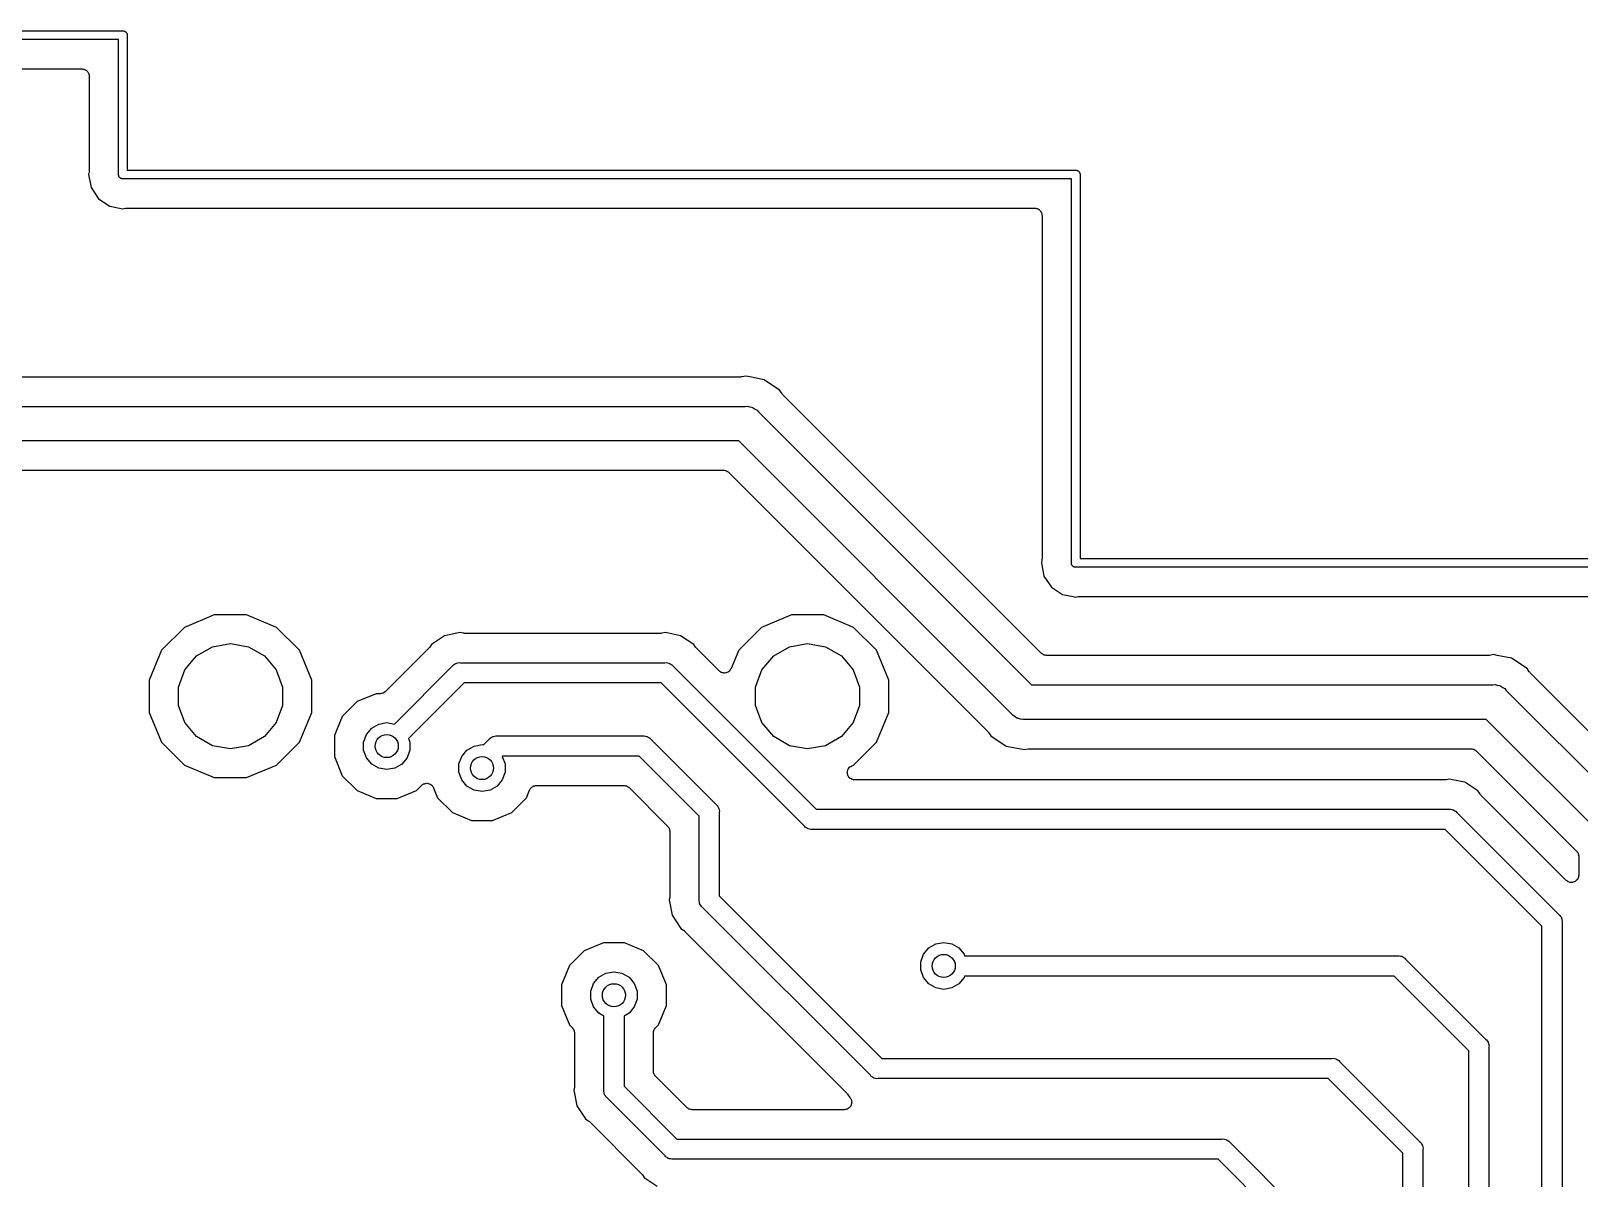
# Model space of a CAD drawing. Extents: x 51.7 to 143, y -96 to -37.9.
# Drawn here: x 82.35 to 109.18, y -57.78 to -37.9 of the extents above; entities that cross this region are included whole.
import ezdxf

# ---------------------------------------------------------------- set-up
doc = ezdxf.new("R2010")
doc.units = 0
doc.header["$MEASUREMENT"] = 0
doc.layers.add('BLACK', color=7, linetype='CONTINUOUS')

msp = doc.modelspace()

# ---------------------------------------------------------------- linework, layer by layer
at = {"layer": 'BLACK', "linetype": 'CONTINUOUS'}
for p, q in [((54.0954, -37.898), (83.9536, -37.898)), ((83.872, -38.048), (54.1069, -38.048)), ((83.872, -40.3926), (83.872, -38.048)), ((83.9536, -37.898), (83.9536, -37.898)), ((83.9536, -37.898), (83.9602, -37.898)), ((83.9602, -37.898), (83.9665, -37.9003)), ((83.9665, -37.9003), (83.973, -37.9014)), ((83.973, -37.9014), (83.9788, -37.9048)), ((83.9788, -37.9048), (83.9851, -37.907)), ((83.9851, -37.907), (83.9902, -37.9113)), ((83.9902, -37.9113), (83.996, -37.9147)), ((83.996, -37.9147), (84.0002, -37.9198)), ((84.0002, -37.9198), (84.0053, -37.924)), ((84.0053, -37.924), (84.0087, -37.9298)), ((84.0087, -37.9298), (84.013, -37.9349)), ((84.013, -37.9349), (84.0152, -37.9412)), ((84.0152, -37.9412), (84.0186, -37.947)), ((84.0186, -37.947), (84.0197, -37.9535)), ((84.0197, -37.9535), (84.022, -37.9598)), ((84.022, -37.9598), (84.022, -37.9664)), ((84.022, -37.9664), (84.022, -37.9664)), ((84.022, -37.9664), (84.022, -40.311)), ((56.6322, -38.556), (83.237, -38.556)), ((83.237, -38.556), (83.2479, -38.5579)), ((83.2479, -38.5579), (83.2591, -38.5579)), ((83.2591, -38.5579), (83.2695, -38.5617)), ((83.2695, -38.5617), (83.2804, -38.5637)), ((83.2804, -38.5637), (83.2901, -38.5692)), ((83.2901, -38.5692), (83.3005, -38.573)), ((83.3005, -38.573), (83.309, -38.5802)), ((83.309, -38.5802), (83.3186, -38.5857)), ((83.3186, -38.5857), (83.3258, -38.5942)), ((83.3258, -38.5942), (83.3343, -38.6014)), ((83.3343, -38.6014), (83.3398, -38.611)), ((83.3398, -38.611), (83.347, -38.6195)), ((83.347, -38.6195), (83.3508, -38.6299)), ((83.3508, -38.6299), (83.3563, -38.6396)), ((83.3563, -38.6396), (83.3583, -38.6505)), ((83.3583, -38.6505), (83.3621, -38.6609)), ((83.3621, -38.6609), (83.3621, -38.6721)), ((83.3621, -38.6721), (83.364, -38.683)), ((83.364, -38.683), (83.364, -40.3161)), ((83.3616, -40.3408), (83.3526, -40.386)), ((83.3526, -40.386), (83.3978, -40.6135)), ((83.3618, -40.3284), (83.3616, -40.3408)), ((83.364, -40.3161), (83.3618, -40.3284)), ((83.872, -40.3992), (83.872, -40.3926)), ((83.872, -40.3926), (83.872, -40.3926)), ((83.8743, -40.4055), (83.872, -40.3992)), ((83.8754, -40.412), (83.8743, -40.4055)), ((83.8788, -40.4178), (83.8754, -40.412)), ((83.881, -40.4241), (83.8788, -40.4178)), ((83.8853, -40.4292), (83.881, -40.4241)), ((83.8887, -40.435), (83.8853, -40.4292)), ((83.8938, -40.4392), (83.8887, -40.435)), ((83.898, -40.4443), (83.8938, -40.4392)), ((83.9038, -40.4477), (83.898, -40.4443)), ((83.9089, -40.452), (83.9038, -40.4477)), ((83.9152, -40.4542), (83.9089, -40.452)), ((83.921, -40.4576), (83.9152, -40.4542)), ((83.9275, -40.4587), (83.921, -40.4576)), ((83.9338, -40.461), (83.9275, -40.4587)), ((83.9404, -40.461), (83.9338, -40.461)), ((100.382, -40.461), (83.9404, -40.461)), ((83.9404, -40.461), (83.9404, -40.461)), ((84.022, -40.311), (100.464, -40.311)), ((100.382, -47.1038), (100.382, -40.461)), ((100.464, -40.311), (100.464, -40.311)), ((100.464, -40.311), (100.47, -40.311)), ((100.47, -40.311), (100.476, -40.3133)), ((100.476, -40.3133), (100.483, -40.3144)), ((100.483, -40.3144), (100.489, -40.3178)), ((100.489, -40.3178), (100.495, -40.32)), ((100.495, -40.32), (100.5, -40.3243)), ((100.5, -40.3243), (100.506, -40.3277)), ((100.506, -40.3277), (100.51, -40.3328)), ((100.51, -40.3328), (100.515, -40.337)), ((100.515, -40.337), (100.519, -40.3428)), ((100.519, -40.3428), (100.523, -40.3479)), ((100.523, -40.3479), (100.525, -40.3542)), ((100.525, -40.3542), (100.529, -40.36)), ((100.529, -40.36), (100.53, -40.3665)), ((100.53, -40.3665), (100.532, -40.3728)), ((100.532, -40.3728), (100.532, -40.3794)), ((100.532, -40.3794), (100.532, -40.3794)), ((100.532, -40.3794), (100.532, -47.042)), ((83.3978, -40.6135), (83.5267, -40.8063)), ((83.5267, -40.8063), (83.603, -40.8573)), ((83.603, -40.8573), (83.603, -40.8573)), ((83.603, -40.8573), (83.7195, -40.9352)), ((83.7195, -40.9352), (83.947, -40.9804)), ((83.947, -40.9804), (83.9921, -40.9714)), ((83.9921, -40.9714), (84.0046, -40.9712)), ((84.0046, -40.9712), (84.0169, -40.969)), ((84.0169, -40.969), (99.747, -40.969)), ((99.747, -40.969), (99.7579, -40.9709)), ((99.7579, -40.9709), (99.7691, -40.9709)), ((99.7691, -40.9709), (99.7795, -40.9747)), ((99.7795, -40.9747), (99.7904, -40.9767)), ((99.7904, -40.9767), (99.8001, -40.9822)), ((99.8001, -40.9822), (99.8105, -40.986)), ((99.8105, -40.986), (99.819, -40.9932)), ((99.819, -40.9932), (99.8286, -40.9987)), ((99.8286, -40.9987), (99.8358, -41.0072)), ((99.8358, -41.0072), (99.8443, -41.0144)), ((99.8443, -41.0144), (99.8498, -41.024)), ((99.8498, -41.024), (99.857, -41.0325)), ((99.857, -41.0325), (99.8608, -41.0429)), ((99.8608, -41.0429), (99.8663, -41.0526)), ((99.8663, -41.0526), (99.8683, -41.0635)), ((99.8683, -41.0635), (99.8721, -41.0739)), ((99.8721, -41.0739), (99.8721, -41.0851)), ((99.8721, -41.0851), (99.874, -41.096)), ((99.874, -41.096), (99.874, -47.0471)), ((94.6499, -43.896), (80.9486, -43.896)), ((94.6622, -43.8938), (94.6499, -43.896)), ((94.6747, -43.8936), (94.6622, -43.8938)), ((94.742, -43.8802), (94.6747, -43.8936)), ((94.8093, -43.8936), (94.742, -43.8802)), ((95.0573, -43.9429), (94.8093, -43.8936)), ((95.3245, -44.1215), (95.0573, -43.9429)), ((95.3627, -44.1785), (95.3245, -44.1215)), ((95.3713, -44.1875), (95.3627, -44.1785)), ((95.3785, -44.1978), (95.3713, -44.1875)), ((99.8655, -48.6848), (95.3785, -44.1978)), ((80.6663, -44.404), (94.7289, -44.404)), ((94.7289, -44.404), (94.7685, -44.4005)), ((94.7685, -44.4005), (94.807, -44.4108)), ((94.807, -44.4108), (94.8462, -44.4177)), ((94.8462, -44.4177), (94.8578, -44.4244)), ((94.8578, -44.4244), (94.8707, -44.4279)), ((94.8707, -44.4279), (94.9033, -44.4507)), ((94.9033, -44.4507), (94.9378, -44.4706)), ((94.9378, -44.4706), (94.9634, -44.5011)), ((94.9634, -44.5011), (99.6923, -49.23)), ((94.6177, -45.004), (80.6663, -45.004)), ((99.3466, -49.7329), (94.6177, -45.004)), ((80.9486, -45.512), (94.3547, -45.512)), ((94.3547, -45.512), (94.3602, -45.513)), ((94.3602, -45.513), (94.3658, -45.5125)), ((94.3658, -45.5125), (94.3818, -45.5168)), ((94.3818, -45.5168), (94.3981, -45.5197)), ((94.3981, -45.5197), (94.403, -45.5225)), ((94.403, -45.5225), (94.4084, -45.5239)), ((94.4084, -45.5239), (94.422, -45.5334)), ((94.422, -45.5334), (94.4363, -45.5417)), ((94.4363, -45.5417), (94.4399, -45.546)), ((94.4399, -45.546), (94.4445, -45.5492)), ((94.4445, -45.5492), (98.9315, -50.0362)), ((99.8716, -47.0718), (99.8626, -47.117)), ((99.8626, -47.117), (99.9078, -47.3445)), ((99.8718, -47.0594), (99.8716, -47.0718)), ((99.874, -47.0471), (99.8718, -47.0594)), ((100.382, -47.1302), (100.382, -47.1038)), ((100.384, -47.1365), (100.382, -47.1302)), ((100.385, -47.143), (100.384, -47.1365)), ((100.389, -47.1488), (100.385, -47.143)), ((100.391, -47.1551), (100.389, -47.1488)), ((100.395, -47.1602), (100.391, -47.1551)), ((100.399, -47.166), (100.395, -47.1602)), ((100.404, -47.1702), (100.399, -47.166)), ((100.408, -47.1753), (100.404, -47.1702)), ((100.414, -47.1787), (100.408, -47.1753)), ((100.419, -47.183), (100.414, -47.1787)), ((100.425, -47.1852), (100.419, -47.183)), ((100.431, -47.1886), (100.425, -47.1852)), ((100.438, -47.1897), (100.431, -47.1886)), ((100.444, -47.192), (100.438, -47.1897)), ((100.45, -47.192), (100.444, -47.192)), ((121.546, -47.192), (100.45, -47.192)), ((100.45, -47.192), (100.45, -47.192)), ((100.532, -47.042), (121.464, -47.042)), ((99.9078, -47.3445), (100.037, -47.5373)), ((100.037, -47.5373), (100.23, -47.6662)), ((100.23, -47.6662), (100.412, -47.7024)), ((100.412, -47.7024), (100.412, -47.7024)), ((100.412, -47.7024), (100.457, -47.7114)), ((100.457, -47.7114), (100.502, -47.7024)), ((100.502, -47.7024), (100.515, -47.7022)), ((100.515, -47.7022), (100.527, -47.7)), ((100.527, -47.7), (121.469, -47.7)), ((85.0134, -48.2344), (84.6174, -48.6304)), ((85.5309, -48.02), (85.0134, -48.2344)), ((86.0911, -48.02), (85.5309, -48.02)), ((86.6086, -48.2344), (86.0911, -48.02)), ((87.0046, -48.6304), (86.6086, -48.2344)), ((95.0134, -48.2344), (94.6174, -48.6304)), ((95.5309, -48.02), (95.0134, -48.2344)), ((96.0911, -48.02), (95.5309, -48.02)), ((96.6086, -48.2344), (96.0911, -48.02)), ((97.0046, -48.6304), (96.6086, -48.2344)), ((85.4984, -48.5692), (85.811, -48.5141)), ((85.811, -48.5141), (86.1236, -48.5692)), ((89.2966, -48.5296), (89.2654, -48.5762)), ((89.5225, -48.3786), (89.2966, -48.5296)), ((89.734, -48.3366), (89.5225, -48.3786)), ((89.789, -48.3256), (89.734, -48.3366)), ((89.734, -48.3366), (89.734, -48.3366)), ((89.844, -48.3366), (89.789, -48.3256)), ((89.8565, -48.3368), (89.844, -48.3366)), ((89.8688, -48.339), (89.8565, -48.3368)), ((93.2652, -48.339), (89.8688, -48.339)), ((93.2775, -48.3368), (93.2652, -48.339)), ((93.29, -48.3366), (93.2775, -48.3368)), ((93.345, -48.3256), (93.29, -48.3366)), ((93.4, -48.3366), (93.345, -48.3256)), ((93.6115, -48.3786), (93.4, -48.3366)), ((93.4, -48.3366), (93.4, -48.3366)), ((93.8374, -48.5296), (93.6115, -48.3786)), ((93.8686, -48.5762), (93.8374, -48.5296)), ((95.4984, -48.5692), (95.811, -48.5141)), ((95.811, -48.5141), (96.1236, -48.5692)), ((84.6174, -48.6304), (84.403, -49.1479)), ((85.0196, -48.9711), (85.2236, -48.7279)), ((85.2236, -48.7279), (85.4984, -48.5692)), ((86.1236, -48.5692), (86.3984, -48.7279)), ((86.3984, -48.7279), (86.6024, -48.9711)), ((87.219, -49.1479), (87.0046, -48.6304)), ((89.2496, -48.5955), (88.4983, -49.3468)), ((89.2568, -48.5852), (89.2496, -48.5955)), ((89.2654, -48.5762), (89.2568, -48.5852)), ((93.8772, -48.5852), (93.8686, -48.5762)), ((93.8844, -48.5955), (93.8772, -48.5852)), ((94.2785, -48.9896), (93.8844, -48.5955)), ((94.6174, -48.6304), (94.4856, -48.9484)), ((95.0196, -48.9711), (95.2236, -48.7279)), ((95.2236, -48.7279), (95.4984, -48.5692)), ((96.1236, -48.5692), (96.3984, -48.7279)), ((96.3984, -48.7279), (96.6024, -48.9711)), ((97.219, -49.1479), (97.0046, -48.6304)), ((99.8701, -48.688), (99.8655, -48.6848)), ((99.8737, -48.6923), (99.8701, -48.688)), ((99.888, -48.7006), (99.8737, -48.6923)), ((99.9016, -48.7101), (99.888, -48.7006)), ((99.907, -48.7115), (99.9016, -48.7101)), ((99.9119, -48.7143), (99.907, -48.7115)), ((99.9282, -48.7172), (99.9119, -48.7143)), ((99.9442, -48.7215), (99.9282, -48.7172)), ((99.9498, -48.721), (99.9442, -48.7215)), ((99.9553, -48.722), (99.9498, -48.721)), ((107.604, -48.722), (99.9553, -48.722)), ((107.616, -48.7198), (107.604, -48.722)), ((107.629, -48.7196), (107.616, -48.7198)), ((107.696, -48.7062), (107.629, -48.7196)), ((107.763, -48.7196), (107.696, -48.7062)), ((108.011, -48.7689), (107.763, -48.7196)), ((108.279, -48.9475), (108.011, -48.7689)), ((84.911, -49.2693), (85.0196, -48.9711)), ((86.6024, -48.9711), (86.711, -49.2693)), ((88.6539, -49.9096), (89.6599, -48.9037)), ((89.6599, -48.9037), (89.6748, -48.8859)), ((89.6748, -48.8859), (89.6949, -48.8743)), ((89.6949, -48.8743), (89.7139, -48.861)), ((89.7139, -48.861), (89.7215, -48.8589)), ((89.7215, -48.8589), (89.7282, -48.855)), ((89.7282, -48.855), (89.7511, -48.851)), ((89.7511, -48.851), (89.7735, -48.845)), ((89.7735, -48.845), (89.7966, -48.847)), ((89.7966, -48.847), (93.3374, -48.847)), ((93.3374, -48.847), (93.3605, -48.845)), ((93.3605, -48.845), (93.3829, -48.851)), ((93.3829, -48.851), (93.4058, -48.855)), ((93.4058, -48.855), (93.4125, -48.8589)), ((93.4125, -48.8589), (93.4201, -48.861)), ((93.4201, -48.861), (93.4391, -48.8743)), ((93.4391, -48.8743), (93.4592, -48.8859)), ((93.4592, -48.8859), (93.4741, -48.9037)), ((93.4741, -48.9037), (95.9575, -51.387)), ((94.2899, -48.9976), (94.2785, -48.9896)), ((94.3001, -49.0069), (94.2899, -48.9976)), ((94.3078, -49.0101), (94.3001, -49.0069)), ((94.3146, -49.0149), (94.3078, -49.0101)), ((94.328, -49.0185), (94.3146, -49.0149)), ((94.3408, -49.0238), (94.328, -49.0185)), ((94.3492, -49.0242), (94.3408, -49.0238)), ((94.3572, -49.0263), (94.3492, -49.0242)), ((94.3711, -49.0251), (94.3572, -49.0263)), ((94.3849, -49.0257), (94.3711, -49.0251)), ((94.3929, -49.0232), (94.3849, -49.0257)), ((94.4012, -49.0225), (94.3929, -49.0232)), ((94.4137, -49.0166), (94.4012, -49.0225)), ((94.427, -49.0125), (94.4137, -49.0166)), ((94.4336, -49.0074), (94.427, -49.0125)), ((94.4412, -49.0038), (94.4336, -49.0074)), ((94.451, -48.994), (94.4412, -49.0038)), ((94.4619, -48.9856), (94.451, -48.994)), ((94.4664, -48.9786), (94.4619, -48.9856)), ((94.4723, -48.9726), (94.4664, -48.9786)), ((94.4782, -48.9601), (94.4723, -48.9726)), ((94.4856, -48.9484), (94.4782, -48.9601)), ((94.911, -49.2693), (95.0196, -48.9711)), ((96.6024, -48.9711), (96.711, -49.2693)), ((108.317, -49.0045), (108.279, -48.9475)), ((108.325, -49.0135), (108.317, -49.0045)), ((108.332, -49.0238), (108.325, -49.0135)), ((110.483, -51.1748), (108.332, -49.0238)), ((84.403, -49.1479), (84.403, -49.7081)), ((84.911, -49.5867), (84.911, -49.2693)), ((86.711, -49.2693), (86.711, -49.5867)), ((87.219, -49.7081), (87.219, -49.1479)), ((88.4901, -49.3543), (88.4757, -49.3626)), ((88.4937, -49.35), (88.4901, -49.3543)), ((88.4983, -49.3468), (88.4937, -49.35)), ((89.8615, -49.197), (88.8971, -50.1614)), ((93.2725, -49.197), (89.8615, -49.197)), ((95.7559, -51.6804), (93.2725, -49.197)), ((94.911, -49.5867), (94.911, -49.2693)), ((96.711, -49.2693), (96.711, -49.5867)), ((97.219, -49.7081), (97.219, -49.1479)), ((99.6923, -49.23), (107.683, -49.23)), ((107.683, -49.23), (107.723, -49.2265)), ((107.723, -49.2265), (107.761, -49.2368)), ((107.761, -49.2368), (107.8, -49.2437)), ((107.8, -49.2437), (107.812, -49.2504)), ((107.812, -49.2504), (107.825, -49.2539)), ((107.825, -49.2539), (107.857, -49.2767)), ((107.857, -49.2767), (107.892, -49.2966)), ((107.892, -49.2966), (107.917, -49.3271)), ((107.917, -49.3271), (110.185, -51.5946)), ((85.0196, -49.8849), (84.911, -49.5867)), ((86.711, -49.5867), (86.6024, -49.8849)), ((88.0047, -49.5222), (87.7492, -49.7777)), ((88.3384, -49.384), (88.0047, -49.5222)), ((88.4085, -49.384), (88.3384, -49.384)), ((88.414, -49.383), (88.4085, -49.384)), ((88.4196, -49.3835), (88.414, -49.383)), ((88.4356, -49.3792), (88.4196, -49.3835)), ((88.4519, -49.3763), (88.4356, -49.3792)), ((88.4568, -49.3735), (88.4519, -49.3763)), ((88.4622, -49.3721), (88.4568, -49.3735)), ((88.4757, -49.3626), (88.4622, -49.3721)), ((95.0196, -49.8849), (94.911, -49.5867)), ((96.711, -49.5867), (96.6024, -49.8849)), ((84.403, -49.7081), (84.6174, -50.2256)), ((85.2236, -50.1281), (85.0196, -49.8849)), ((86.6024, -49.8849), (86.3984, -50.1281)), ((87.0046, -50.2256), (87.219, -49.7081)), ((87.7492, -49.7777), (87.611, -50.1114)), ((88.3801, -49.9103), (88.519, -49.8858)), ((88.519, -49.8858), (88.6539, -49.9096)), ((95.2236, -50.1281), (95.0196, -49.8849)), ((96.6024, -49.8849), (96.3984, -50.1281)), ((97.0046, -50.2256), (97.219, -49.7081)), ((99.3722, -49.7634), (99.3466, -49.7329)), ((99.4067, -49.7833), (99.3722, -49.7634)), ((99.4393, -49.8061), (99.4067, -49.7833)), ((99.4522, -49.8096), (99.4393, -49.8061)), ((99.4638, -49.8163), (99.4522, -49.8096)), ((99.503, -49.8232), (99.4638, -49.8163)), ((99.5414, -49.8335), (99.503, -49.8232)), ((99.5811, -49.83), (99.5414, -49.8335)), ((107.572, -49.83), (99.5811, -49.83)), ((109.682, -51.9403), (107.572, -49.83)), ((85.4984, -50.2868), (85.2236, -50.1281)), ((86.3984, -50.1281), (86.1236, -50.2868)), ((87.611, -50.1114), (87.611, -50.4726)), ((88.119, -50.2215), (88.1672, -50.0889)), ((88.1672, -50.0889), (88.2579, -49.9809)), ((88.2579, -49.9809), (88.3801, -49.9103)), ((88.8971, -50.1614), (88.919, -50.2215)), ((90.2949, -50.1737), (90.3098, -50.1559)), ((90.3098, -50.1559), (90.3299, -50.1443)), ((90.3299, -50.1443), (90.3489, -50.131)), ((90.3489, -50.131), (90.3565, -50.1289)), ((90.3565, -50.1289), (90.3632, -50.125)), ((90.3632, -50.125), (90.3861, -50.121)), ((90.3861, -50.121), (90.4085, -50.115)), ((90.4085, -50.115), (90.4316, -50.117)), ((90.4316, -50.117), (92.9564, -50.117)), ((92.9564, -50.117), (92.9795, -50.115)), ((92.9795, -50.115), (93.0019, -50.121)), ((93.0019, -50.121), (93.0248, -50.125)), ((93.0248, -50.125), (93.0315, -50.1289)), ((93.0315, -50.1289), (93.0391, -50.131)), ((93.0391, -50.131), (93.0581, -50.1443)), ((93.0581, -50.1443), (93.0782, -50.1559)), ((93.0782, -50.1559), (93.0931, -50.1737)), ((95.4984, -50.2868), (95.2236, -50.1281)), ((96.3984, -50.1281), (96.1236, -50.2868)), ((98.9315, -50.0362), (98.9387, -50.0465)), ((98.9387, -50.0465), (98.9473, -50.0555)), ((98.9473, -50.0555), (98.9855, -50.1125)), ((98.9855, -50.1125), (99.2357, -50.2797)), ((84.6174, -50.2256), (85.0134, -50.6216)), ((85.811, -50.3419), (85.4984, -50.2868)), ((86.1236, -50.2868), (85.811, -50.3419)), ((86.6086, -50.6216), (87.0046, -50.2256)), ((88.119, -50.3625), (88.119, -50.2215)), ((88.1672, -50.4951), (88.119, -50.3625)), ((88.919, -50.3625), (88.8708, -50.4951)), ((88.919, -50.2215), (88.919, -50.3625)), ((89.8182, -50.4699), (89.9089, -50.3619)), ((89.9089, -50.3619), (90.0311, -50.2913)), ((90.0311, -50.2913), (90.17, -50.2668)), ((90.17, -50.2668), (90.1969, -50.2716)), ((90.1969, -50.2716), (90.2949, -50.1737)), ((93.0931, -50.1737), (94.2253, -51.3059)), ((95.811, -50.3419), (95.4984, -50.2868)), ((96.1236, -50.2868), (95.811, -50.3419)), ((96.6086, -50.6216), (97.0046, -50.2256)), ((99.2357, -50.2797), (99.2527, -50.2911)), ((99.2527, -50.2911), (99.568, -50.3538)), ((99.568, -50.3538), (99.6353, -50.3404)), ((99.6353, -50.3404), (99.6478, -50.3402)), ((99.6478, -50.3402), (99.6601, -50.338)), ((99.6601, -50.338), (107.309, -50.338)), ((107.309, -50.338), (107.314, -50.339)), ((107.314, -50.339), (107.32, -50.3385)), ((107.32, -50.3385), (107.336, -50.3428)), ((107.336, -50.3428), (107.352, -50.3457)), ((107.352, -50.3457), (107.357, -50.3485)), ((107.357, -50.3485), (107.362, -50.3499)), ((107.362, -50.3499), (107.376, -50.3594)), ((107.376, -50.3594), (107.39, -50.3677)), ((107.39, -50.3677), (107.394, -50.372)), ((107.394, -50.372), (107.399, -50.3752)), ((107.399, -50.3752), (109.137, -52.1135)), ((85.0134, -50.6216), (85.5309, -50.836)), ((86.0911, -50.836), (86.6086, -50.6216)), ((87.611, -50.4726), (87.7492, -50.8063)), ((88.2579, -50.6031), (88.1672, -50.4951)), ((88.3801, -50.6737), (88.2579, -50.6031)), ((88.519, -50.6982), (88.3801, -50.6737)), ((88.6579, -50.6737), (88.519, -50.6982)), ((88.7801, -50.6031), (88.6579, -50.6737)), ((88.8708, -50.4951), (88.7801, -50.6031)), ((89.77, -50.6025), (89.8182, -50.4699)), ((89.77, -50.7435), (89.77, -50.6025)), ((92.8915, -50.467), (90.5193, -50.467)), ((90.5193, -50.467), (90.5218, -50.4699)), ((90.5218, -50.4699), (90.57, -50.6025)), ((90.57, -50.6025), (90.57, -50.7435)), ((93.932, -51.5075), (92.8915, -50.467)), ((96.5073, -50.7118), (96.5131, -50.6934)), ((96.5131, -50.6934), (96.5148, -50.6911)), ((96.5148, -50.6911), (96.5157, -50.6885)), ((96.5157, -50.6885), (96.5282, -50.6737)), ((96.5282, -50.6737), (96.5399, -50.6584)), ((96.5399, -50.6584), (96.5423, -50.6569)), ((96.5423, -50.6569), (96.5441, -50.6547)), ((96.5441, -50.6547), (96.5608, -50.6451)), ((96.5608, -50.6451), (96.5771, -50.6347)), ((96.5771, -50.6347), (96.6086, -50.6216)), ((85.5309, -50.836), (86.0911, -50.836)), ((87.7492, -50.8063), (88.0047, -51.0618)), ((89.1216, -50.9735), (89.1329, -50.9656)), ((89.1329, -50.9656), (89.1432, -50.9562)), ((89.1432, -50.9562), (89.1509, -50.953)), ((89.1509, -50.953), (89.1577, -50.9482)), ((89.1577, -50.9482), (89.1711, -50.9446)), ((89.1711, -50.9446), (89.1839, -50.9393)), ((89.1839, -50.9393), (89.1923, -50.939)), ((89.1923, -50.939), (89.2003, -50.9368)), ((89.2003, -50.9368), (89.2141, -50.938)), ((89.2141, -50.938), (89.228, -50.9374)), ((89.228, -50.9374), (89.2359, -50.9399)), ((89.2359, -50.9399), (89.2443, -50.9406)), ((89.2443, -50.9406), (89.2568, -50.9465)), ((89.2568, -50.9465), (89.27, -50.9507)), ((89.27, -50.9507), (89.2767, -50.9558)), ((89.2767, -50.9558), (89.2842, -50.9593)), ((89.2842, -50.9593), (89.294, -50.9691)), ((89.8182, -50.8761), (89.77, -50.7435)), ((89.9089, -50.9841), (89.8182, -50.8761)), ((90.5218, -50.8761), (90.4311, -50.9841)), ((90.57, -50.7435), (90.5218, -50.8761)), ((96.4998, -50.7354), (96.5007, -50.7328)), ((96.5007, -50.7547), (96.4998, -50.7354)), ((96.5007, -50.7299), (96.5073, -50.7118)), ((96.5007, -50.7328), (96.5007, -50.7299)), ((96.5007, -50.7741), (96.5007, -50.7547)), ((96.5016, -50.7767), (96.5007, -50.7741)), ((96.5017, -50.7795), (96.5016, -50.7767)), ((96.5091, -50.7974), (96.5017, -50.7795)), ((96.5157, -50.8155), (96.5091, -50.7974)), ((96.5175, -50.8176), (96.5157, -50.8155)), ((96.5186, -50.8202), (96.5175, -50.8176)), ((96.5317, -50.8345), (96.5186, -50.8202)), ((96.5441, -50.8493), (96.5317, -50.8345)), ((96.5465, -50.8507), (96.5441, -50.8493)), ((96.5484, -50.8528), (96.5465, -50.8507)), ((96.5655, -50.8617), (96.5484, -50.8528)), ((96.5823, -50.8713), (96.5655, -50.8617)), ((96.5851, -50.8718), (96.5823, -50.8713)), ((96.5875, -50.8731), (96.5851, -50.8718)), ((96.6067, -50.8756), (96.5875, -50.8731)), ((96.6257, -50.879), (96.6067, -50.8756)), ((106.854, -50.879), (96.6257, -50.879)), ((106.867, -50.8768), (106.854, -50.879)), ((106.879, -50.8766), (106.867, -50.8768)), ((106.934, -50.8656), (106.879, -50.8766)), ((106.989, -50.8766), (106.934, -50.8656)), ((107.2, -50.9186), (106.989, -50.8766)), ((106.989, -50.8766), (106.989, -50.8766)), ((107.426, -51.0696), (107.2, -50.9186)), ((88.0047, -51.0618), (88.3384, -51.2)), ((88.3384, -51.2), (88.6996, -51.2)), ((88.6996, -51.2), (89.0333, -51.0618)), ((89.0333, -51.0618), (89.1216, -50.9735)), ((89.294, -50.9691), (89.305, -50.9775)), ((89.305, -50.9775), (89.3095, -50.9846)), ((89.3095, -50.9846), (89.3154, -50.9905)), ((89.3154, -50.9905), (89.3213, -51.003)), ((89.3213, -51.003), (89.3287, -51.0147)), ((89.3287, -51.0147), (89.4002, -51.1873)), ((89.4002, -51.1873), (89.6557, -51.4428)), ((90.0311, -51.0547), (89.9089, -50.9841)), ((90.17, -51.0792), (90.0311, -51.0547)), ((90.3089, -51.0547), (90.17, -51.0792)), ((90.4311, -50.9841), (90.3089, -51.0547)), ((90.6843, -51.4428), (90.9398, -51.1873)), ((90.9398, -51.1873), (90.9952, -51.0534)), ((90.9952, -51.0534), (90.9997, -51.0464)), ((90.9997, -51.0464), (91.0026, -51.0385)), ((91.0026, -51.0385), (91.0115, -51.0279)), ((91.0115, -51.0279), (91.0189, -51.0162)), ((91.0189, -51.0162), (91.0256, -51.0111)), ((91.0256, -51.0111), (91.0309, -51.0047)), ((91.0309, -51.0047), (91.0429, -50.9978)), ((91.0429, -50.9978), (91.0539, -50.9893)), ((91.0539, -50.9893), (91.0619, -50.9868)), ((91.0619, -50.9868), (91.0691, -50.9827)), ((91.0691, -50.9827), (91.0828, -50.9803)), ((91.0828, -50.9803), (91.096, -50.9761)), ((91.096, -50.9761), (91.1043, -50.9765)), ((91.1043, -50.9765), (91.1126, -50.975)), ((91.1126, -50.975), (92.6285, -50.975)), ((92.6285, -50.975), (92.634, -50.976)), ((92.634, -50.976), (92.6396, -50.9755)), ((92.6396, -50.9755), (92.6556, -50.9798)), ((92.6556, -50.9798), (92.6719, -50.9827)), ((92.6719, -50.9827), (92.6768, -50.9855)), ((92.6768, -50.9855), (92.6822, -50.9869)), ((92.6822, -50.9869), (92.6957, -50.9964)), ((92.6957, -50.9964), (92.7101, -51.0047)), ((92.7101, -51.0047), (92.7137, -51.009)), ((92.7137, -51.009), (92.7183, -51.0122)), ((92.7183, -51.0122), (93.3868, -51.6807)), ((107.458, -51.1162), (107.426, -51.0696)), ((107.466, -51.1252), (107.458, -51.1162)), ((107.473, -51.1355), (107.466, -51.1252)), ((108.957, -52.6193), (107.473, -51.1355)), ((89.6557, -51.4428), (89.9894, -51.581)), ((90.3506, -51.581), (90.6843, -51.4428)), ((94.2253, -51.3059), (94.2431, -51.3208)), ((94.2431, -51.3208), (94.2547, -51.3409)), ((94.2547, -51.3409), (94.268, -51.3599)), ((94.268, -51.3599), (94.2701, -51.3675)), ((94.2701, -51.3675), (94.274, -51.3742)), ((94.274, -51.3742), (94.278, -51.3971)), ((94.278, -51.3971), (94.284, -51.4195)), ((94.284, -51.4195), (94.282, -51.4426)), ((94.282, -51.4426), (94.282, -52.8865)), ((95.9575, -51.387), (106.926, -51.387)), ((106.926, -51.387), (106.949, -51.385)), ((106.949, -51.385), (106.972, -51.391)), ((106.972, -51.391), (106.995, -51.395)), ((106.995, -51.395), (107.002, -51.3989)), ((107.002, -51.3989), (107.009, -51.401)), ((107.009, -51.401), (107.028, -51.4143)), ((107.028, -51.4143), (107.048, -51.4259)), ((107.048, -51.4259), (107.063, -51.4437)), ((107.063, -51.4437), (108.83, -53.2109)), ((89.9894, -51.581), (90.3506, -51.581)), ((93.3868, -51.6807), (93.39, -51.6853)), ((93.39, -51.6853), (93.3943, -51.6889)), ((93.3943, -51.6889), (93.4026, -51.7032)), ((93.4026, -51.7032), (93.4121, -51.7168)), ((93.4121, -51.7168), (93.4135, -51.7222)), ((93.4135, -51.7222), (93.4163, -51.7271)), ((93.4163, -51.7271), (93.4192, -51.7434)), ((93.4192, -51.7434), (93.4235, -51.7594)), ((93.4235, -51.7594), (93.423, -51.765)), ((93.423, -51.765), (93.424, -51.7705)), ((93.424, -51.7705), (93.424, -52.8792)), ((93.932, -52.9514), (93.932, -51.5075)), ((95.7708, -51.6981), (95.7559, -51.6804)), ((95.7909, -51.7097), (95.7708, -51.6981)), ((95.8099, -51.723), (95.7909, -51.7097)), ((95.8175, -51.7251), (95.8099, -51.723)), ((95.8242, -51.729), (95.8175, -51.7251)), ((95.8471, -51.733), (95.8242, -51.729)), ((95.8695, -51.739), (95.8471, -51.733)), ((95.8926, -51.737), (95.8695, -51.739)), ((106.862, -51.737), (95.8926, -51.737)), ((108.537, -53.4125), (106.862, -51.737)), ((109.137, -52.1135), (109.14, -52.1181)), ((109.14, -52.1181), (109.144, -52.1217)), ((109.144, -52.1217), (109.153, -52.136)), ((109.153, -52.136), (109.162, -52.1496)), ((109.162, -52.1496), (109.164, -52.155)), ((109.164, -52.155), (109.166, -52.1599)), ((109.166, -52.1599), (109.169, -52.1762)), ((109.169, -52.1762), (109.174, -52.1922)), ((109.174, -52.1922), (109.173, -52.1978)), ((109.173, -52.1978), (109.174, -52.2033)), ((109.174, -52.2033), (109.174, -52.5295)), ((109.166, -52.5729), (109.158, -52.5873)), ((109.167, -52.5674), (109.166, -52.5729)), ((109.17, -52.5624), (109.167, -52.5674)), ((109.171, -52.5458), (109.17, -52.5624)), ((109.174, -52.5295), (109.171, -52.5458)), ((108.971, -52.6288), (108.957, -52.6193)), ((108.984, -52.6395), (108.971, -52.6288)), ((108.989, -52.6414), (108.984, -52.6395)), ((108.993, -52.6446), (108.989, -52.6414)), ((109.009, -52.6489), (108.993, -52.6446)), ((109.025, -52.6546), (109.009, -52.6489)), ((109.031, -52.6546), (109.025, -52.6546)), ((109.036, -52.656), (109.031, -52.6546)), ((109.052, -52.6546), (109.036, -52.656)), ((109.069, -52.6546), (109.052, -52.6546)), ((109.074, -52.6526), (109.069, -52.6546)), ((109.08, -52.6522), (109.074, -52.6526)), ((109.095, -52.6451), (109.08, -52.6522)), ((109.111, -52.6395), (109.095, -52.6451)), ((109.115, -52.6359), (109.111, -52.6395)), ((109.12, -52.6335), (109.115, -52.6359)), ((109.132, -52.6218), (109.12, -52.6335)), ((109.144, -52.6111), (109.132, -52.6218)), ((109.147, -52.6063), (109.144, -52.6111)), ((109.151, -52.6023), (109.147, -52.6063)), ((109.158, -52.5873), (109.151, -52.6023)), ((93.4216, -52.904), (93.4106, -52.959)), ((93.4106, -52.959), (93.4216, -53.014)), ((93.4218, -52.8915), (93.4216, -52.904)), ((93.4216, -53.014), (93.4216, -53.014)), ((93.4216, -53.014), (93.4636, -53.2255)), ((93.424, -52.8792), (93.4218, -52.8915)), ((93.93, -52.9745), (93.932, -52.9514)), ((93.936, -52.9969), (93.93, -52.9745)), ((93.94, -53.0198), (93.936, -52.9969)), ((93.9439, -53.0265), (93.94, -53.0198)), ((93.946, -53.0341), (93.9439, -53.0265)), ((93.9593, -53.0531), (93.946, -53.0341)), ((93.9709, -53.0732), (93.9593, -53.0531)), ((93.9887, -53.0881), (93.9709, -53.0732)), ((96.8989, -55.9983), (93.9887, -53.0881)), ((94.282, -52.8865), (97.1005, -55.705)), ((93.4636, -53.2255), (93.6146, -53.4514)), ((108.83, -53.2109), (108.848, -53.2258)), ((108.848, -53.2258), (108.86, -53.2459)), ((108.86, -53.2459), (108.873, -53.2649)), ((108.873, -53.2649), (108.875, -53.2725)), ((108.875, -53.2725), (108.879, -53.2792)), ((108.879, -53.2792), (108.883, -53.3021)), ((108.883, -53.3021), (108.889, -53.3245)), ((108.889, -53.3245), (108.887, -53.3476)), ((108.887, -53.3476), (108.887, -76.2545)), ((93.6146, -53.4514), (93.6612, -53.4826)), ((93.6612, -53.4826), (93.6702, -53.4912)), ((93.6702, -53.4912), (93.6805, -53.4984)), ((93.6805, -53.4984), (96.4886, -56.3065)), ((108.537, -76.3194), (108.537, -53.4125)), ((91.9417, -53.8402), (91.6862, -54.0957)), ((92.2754, -53.702), (91.9417, -53.8402)), ((92.6366, -53.702), (92.2754, -53.702)), ((92.9703, -53.8402), (92.6366, -53.702)), ((93.2258, -54.0957), (92.9703, -53.8402)), ((97.771, -54.0315), (97.8192, -53.8989)), ((97.8192, -53.8989), (97.9099, -53.7909)), ((97.9099, -53.7909), (98.0321, -53.7203)), ((98.0321, -53.7203), (98.171, -53.6958)), ((98.171, -53.6958), (98.3099, -53.7203)), ((98.3099, -53.7203), (98.4321, -53.7909)), ((98.4321, -53.7909), (98.5228, -53.8989)), ((98.5228, -53.8989), (98.533, -53.927)), ((91.6862, -54.0957), (91.548, -54.4294)), ((93.364, -54.4294), (93.2258, -54.0957)), ((97.771, -54.1725), (97.771, -54.0315)), ((97.8192, -54.3051), (97.771, -54.1725)), ((98.533, -53.927), (106.037, -53.927)), ((106.037, -53.927), (106.06, -53.925)), ((106.06, -53.925), (106.083, -53.931)), ((106.083, -53.931), (106.106, -53.935)), ((106.106, -53.935), (106.113, -53.9389)), ((106.113, -53.9389), (106.12, -53.941)), ((106.12, -53.941), (106.139, -53.9543)), ((106.139, -53.9543), (106.159, -53.9659)), ((106.159, -53.9659), (106.174, -53.9837)), ((106.174, -53.9837), (107.56, -55.3699)), ((91.548, -54.4294), (91.548, -54.7906)), ((92.056, -54.5395), (92.1042, -54.4069)), ((92.1042, -54.4069), (92.1949, -54.2989)), ((92.1949, -54.2989), (92.3171, -54.2283)), ((92.3171, -54.2283), (92.456, -54.2038)), ((92.456, -54.2038), (92.5949, -54.2283)), ((92.5949, -54.2283), (92.7171, -54.2989)), ((92.7171, -54.2989), (92.8078, -54.4069)), ((92.8078, -54.4069), (92.856, -54.5395)), ((93.364, -54.7906), (93.364, -54.4294)), ((97.9099, -54.4131), (97.8192, -54.3051)), ((98.0321, -54.4837), (97.9099, -54.4131)), ((98.4321, -54.4131), (98.3099, -54.4837)), ((98.5228, -54.3051), (98.4321, -54.4131)), ((98.533, -54.277), (98.5228, -54.3051)), ((105.973, -54.277), (98.533, -54.277)), ((107.267, -55.5715), (105.973, -54.277)), ((92.056, -54.6805), (92.056, -54.5395)), ((92.1042, -54.8131), (92.056, -54.6805)), ((92.856, -54.6805), (92.8078, -54.8131)), ((92.856, -54.5395), (92.856, -54.6805)), ((98.171, -54.5082), (98.0321, -54.4837)), ((98.3099, -54.4837), (98.171, -54.5082)), ((91.548, -54.7906), (91.6862, -55.1243)), ((92.1949, -54.9211), (92.1042, -54.8131)), ((92.281, -54.9708), (92.1949, -54.9211)), ((92.281, -56.2534), (92.281, -54.9708)), ((92.7171, -54.9211), (92.631, -54.9708)), ((92.631, -54.9708), (92.631, -56.1885)), ((92.8078, -54.8131), (92.7171, -54.9211)), ((93.2258, -55.1243), (93.364, -54.7906)), ((91.6862, -55.1243), (91.7358, -55.1739)), ((91.7358, -55.1739), (91.739, -55.1785)), ((91.739, -55.1785), (91.7433, -55.1821)), ((91.7433, -55.1821), (91.7516, -55.1965)), ((91.7516, -55.1965), (91.7611, -55.21)), ((91.7611, -55.21), (91.7625, -55.2154)), ((91.7625, -55.2154), (91.7653, -55.2203)), ((91.7653, -55.2203), (91.7682, -55.2366)), ((91.7682, -55.2366), (91.7725, -55.2526)), ((91.7725, -55.2526), (91.772, -55.2582)), ((91.772, -55.2582), (91.773, -55.2637)), ((93.139, -55.2637), (93.14, -55.2582)), ((93.1395, -55.2526), (93.1438, -55.2366)), ((93.14, -55.2582), (93.1395, -55.2526)), ((93.1438, -55.2366), (93.1467, -55.2203)), ((93.1467, -55.2203), (93.1495, -55.2154)), ((93.1495, -55.2154), (93.1509, -55.21)), ((93.1509, -55.21), (93.1604, -55.1964)), ((93.1604, -55.1964), (93.1687, -55.1821)), ((93.1687, -55.1821), (93.173, -55.1785)), ((93.173, -55.1785), (93.1762, -55.1739)), ((93.1762, -55.1739), (93.2258, -55.1243)), ((91.773, -55.2637), (91.773, -56.1812)), ((93.139, -55.9255), (93.139, -55.2637)), ((107.56, -55.3699), (107.578, -55.3848)), ((107.578, -55.3848), (107.59, -55.4049)), ((107.59, -55.4049), (107.603, -55.4239)), ((107.603, -55.4239), (107.605, -55.4315)), ((107.605, -55.4315), (107.609, -55.4382)), ((107.609, -55.4382), (107.613, -55.4611)), ((107.613, -55.4611), (107.619, -55.4835)), ((107.619, -55.4835), (107.617, -55.5066)), ((107.617, -55.5066), (107.617, -77.1435)), ((97.1005, -55.705), (104.894, -55.705)), ((104.894, -55.705), (104.917, -55.703)), ((104.917, -55.703), (104.94, -55.709)), ((104.94, -55.709), (104.963, -55.713)), ((104.963, -55.713), (104.97, -55.7169)), ((104.97, -55.7169), (104.977, -55.719)), ((104.977, -55.719), (104.996, -55.7323)), ((104.996, -55.7323), (105.016, -55.7439)), ((105.016, -55.7439), (105.031, -55.7617)), ((105.031, -55.7617), (106.417, -57.1479)), ((107.267, -77.2084), (107.267, -55.5715)), ((93.14, -55.931), (93.139, -55.9255)), ((93.1395, -55.9366), (93.14, -55.931)), ((93.1438, -55.9526), (93.1395, -55.9366)), ((93.1467, -55.9689), (93.1438, -55.9526)), ((93.1495, -55.9738), (93.1467, -55.9689)), ((93.1509, -55.9792), (93.1495, -55.9738)), ((93.1604, -55.9927), (93.1509, -55.9792)), ((93.1687, -56.0071), (93.1604, -55.9927)), ((93.173, -56.0107), (93.1687, -56.0071)), ((93.1762, -56.0153), (93.173, -56.0107)), ((93.7177, -56.5568), (93.1762, -56.0153)), ((96.9138, -56.0161), (96.8989, -55.9983)), ((96.9339, -56.0277), (96.9138, -56.0161)), ((96.9529, -56.041), (96.9339, -56.0277)), ((96.9605, -56.0431), (96.9529, -56.041)), ((96.9672, -56.047), (96.9605, -56.0431)), ((96.9901, -56.051), (96.9672, -56.047)), ((97.0125, -56.057), (96.9901, -56.051)), ((97.0356, -56.055), (97.0125, -56.057)), ((104.83, -56.055), (97.0356, -56.055)), ((106.124, -57.3495), (104.83, -56.055)), ((91.7706, -56.206), (91.7596, -56.261)), ((91.7596, -56.261), (91.7706, -56.316)), ((91.7708, -56.1935), (91.7706, -56.206)), ((91.7706, -56.316), (91.7706, -56.316)), ((91.7706, -56.316), (91.8126, -56.5275)), ((91.773, -56.1812), (91.7708, -56.1935)), ((92.279, -56.2765), (92.281, -56.2534)), ((92.285, -56.2989), (92.279, -56.2765)), ((92.289, -56.3218), (92.285, -56.2989)), ((92.2929, -56.3285), (92.289, -56.3218)), ((92.295, -56.3361), (92.2929, -56.3285)), ((92.631, -56.1885), (93.5445, -57.102)), ((96.4886, -56.3065), (96.4958, -56.3168)), ((96.4958, -56.3168), (96.5044, -56.3258)), ((96.5044, -56.3258), (96.5444, -56.3856)), ((91.8126, -56.5275), (91.9636, -56.7534)), ((92.3083, -56.3551), (92.295, -56.3361)), ((92.3199, -56.3752), (92.3083, -56.3551)), ((92.3377, -56.3901), (92.3199, -56.3752)), ((93.3429, -57.3953), (92.3377, -56.3901)), ((93.7223, -56.56), (93.7177, -56.5568)), ((93.7259, -56.5643), (93.7223, -56.56)), ((93.7403, -56.5726), (93.7259, -56.5643)), ((93.7538, -56.5821), (93.7403, -56.5726)), ((93.7592, -56.5835), (93.7538, -56.5821)), ((93.7641, -56.5863), (93.7592, -56.5835)), ((93.7804, -56.5892), (93.7641, -56.5863)), ((93.7964, -56.5935), (93.7804, -56.5892)), ((93.802, -56.593), (93.7964, -56.5935)), ((93.8075, -56.594), (93.802, -56.593)), ((96.4485, -56.594), (93.8075, -56.594)), ((96.4554, -56.5928), (96.4485, -56.594)), ((96.4624, -56.5932), (96.4554, -56.5928)), ((96.477, -56.589), (96.4624, -56.5932)), ((96.492, -56.5863), (96.477, -56.589)), ((96.498, -56.5829), (96.492, -56.5863)), ((96.5047, -56.5809), (96.498, -56.5829)), ((96.517, -56.5719), (96.5047, -56.5809)), ((96.5302, -56.5643), (96.517, -56.5719)), ((96.5347, -56.5589), (96.5302, -56.5643)), ((96.5403, -56.5548), (96.5347, -56.5589)), ((96.5487, -56.5422), (96.5403, -56.5548)), ((96.5444, -56.3856), (96.551, -56.3919)), ((96.5585, -56.5305), (96.5487, -56.5422)), ((96.551, -56.3919), (96.5541, -56.3982)), ((96.5541, -56.3982), (96.5585, -56.4035)), ((96.5585, -56.4035), (96.5637, -56.4178)), ((96.5609, -56.5239), (96.5585, -56.5305)), ((96.5648, -56.5182), (96.5609, -56.5239)), ((96.5637, -56.4178), (96.5705, -56.4315)), ((96.5684, -56.5034), (96.5648, -56.5182)), ((96.5736, -56.4891), (96.5684, -56.5034)), ((96.5705, -56.4315), (96.5712, -56.4384)), ((96.5712, -56.4384), (96.5736, -56.4449)), ((96.5736, -56.4449), (96.5736, -56.4602)), ((96.5736, -56.4602), (96.5753, -56.4753)), ((96.5753, -56.4753), (96.5736, -56.4821)), ((96.5736, -56.4821), (96.5736, -56.4891)), ((91.9636, -56.7534), (92.0102, -56.7846)), ((92.0102, -56.7846), (92.0192, -56.7932)), ((92.0192, -56.7932), (92.0295, -56.8004)), ((92.0295, -56.8004), (92.9326, -57.7035)), ((93.5445, -57.102), (102.989, -57.102)), ((102.989, -57.102), (103.012, -57.1)), ((103.012, -57.1), (103.035, -57.106)), ((103.035, -57.106), (103.058, -57.11)), ((103.058, -57.11), (103.065, -57.1139)), ((103.065, -57.1139), (103.072, -57.116)), ((103.072, -57.116), (103.091, -57.1293)), ((103.091, -57.1293), (103.111, -57.1409)), ((93.3578, -57.4131), (93.3429, -57.3953)), ((103.111, -57.1409), (103.126, -57.1587)), ((103.126, -57.1587), (104.766, -58.7989)), ((106.124, -62.465), (106.124, -57.3495)), ((106.417, -57.1479), (106.435, -57.1628)), ((106.435, -57.1628), (106.447, -57.1829)), ((106.447, -57.1829), (106.46, -57.2019)), ((106.46, -57.2019), (106.462, -57.2095)), ((106.462, -57.2095), (106.466, -57.2162)), ((106.466, -57.2162), (106.47, -57.2391)), ((106.47, -57.2391), (106.476, -57.2615)), ((106.476, -57.2615), (106.474, -57.2846)), ((106.474, -57.2846), (106.474, -62.5314)), ((93.3779, -57.4247), (93.3578, -57.4131)), ((93.3969, -57.438), (93.3779, -57.4247)), ((93.4045, -57.4401), (93.3969, -57.438)), ((93.4112, -57.444), (93.4045, -57.4401)), ((93.4341, -57.448), (93.4112, -57.444)), ((93.4565, -57.454), (93.4341, -57.448)), ((93.4796, -57.452), (93.4565, -57.454)), ((102.925, -57.452), (93.4796, -57.452)), ((104.473, -59.0005), (102.925, -57.452)), ((92.9326, -57.7035), (92.9398, -57.7138)), ((92.9398, -57.7138), (92.9484, -57.7228)), ((92.9484, -57.7228), (92.9796, -57.7694)), ((92.9796, -57.7694), (93.2055, -57.9204))]:
    msp.add_line(p, q, dxfattribs=at)
at = {"layer": 'BLACK'}
for centre in [(88.519, -50.292), (90.17, -50.673), (98.171, -54.102), (92.456, -54.61)]:
    msp.add_circle(centre, 0.2, dxfattribs=at)

doc.saveas('drawing.dxf')
